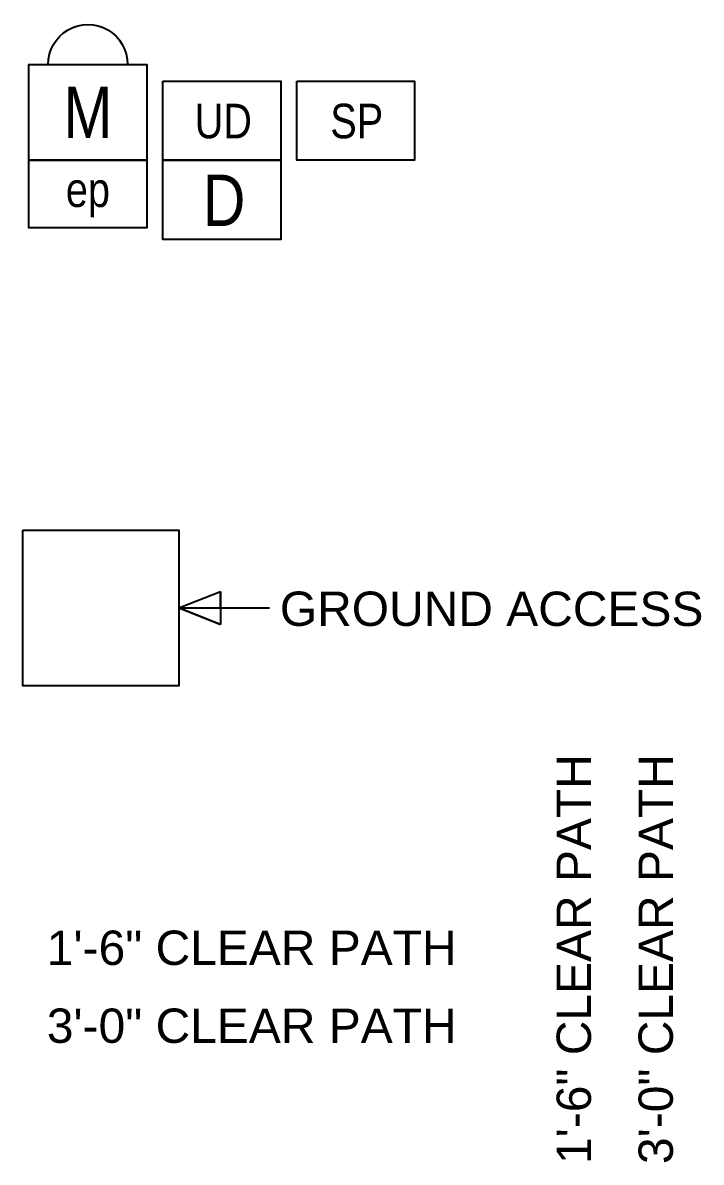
# Model space of a CAD drawing. Header units: feet. Extents: x -13431 to 15649, y 11868 to 29871.
# Drawn here: x 4845.2 to 5001.8, y 14625.7 to 14888.8 of the extents above; entities that cross this region are included whole.
import ezdxf
from ezdxf.enums import TextEntityAlignment as Align

# ---------------------------------------------------------------- set-up
doc = ezdxf.new("R2010")
doc.units = ezdxf.units.FT
doc.header["$MEASUREMENT"] = 0
doc.layers.add('Z - TITLEBLOCK TXT', color=7, linetype='Continuous')
doc.styles.add('PAPER SPACE TXT', font='technic_.ttf', dxfattribs={"height": 0.125})
doc.styles.add('TITLE BBLOCK TEXT', font='ARIALUNI.TTF')

# ---------------------------------------------------------------- blocks, each defined once
blk = doc.blocks.new('*U144')
h = blk.add_hatch(color=10)
h.dxf.hatch_style = 1
h.paths.add_polyline_path([(27.69, -0.07), (27.69, 3.79), (18, 0), (27.69, -3.79)], flags=17)
h.paths.add_polyline_path([(18, 0), (27.69, -3.79)], flags=16)
edge = h.paths.add_edge_path()
edge.add_line((18, 0), (27.69, 3.79))
edge.add_line((27.69, 3.79), (27.69, -3.79))
at = {"color": 10}
for p, q in [((18, 0), (27.69, 3.79, 77.4)), ((18, 0), (27.69, 3.79, 77.39)), ((27.69, -0.07, 1.38), (27.69, 3.79, 77.39)), ((27.69, 3.79, 77.39), (27.69, -3.79, 77.4)), ((18, 0), (38.97, 0)), ((18, 0), (27.69, -3.79, 77.4)), ((18, 0), (38.97, 0)), ((27.69, -3.79, 77.4), (18, 0)), ((27.69, -0.07, 1.38), (27.69, -3.79, 77.4))]:
    blk.add_line(p, q, dxfattribs=at)
at = {"color": 10, "flags": 128}
blk.add_lwpolyline([(-18, 18), (18, 18), (18, -18), (-18, -18), (-18, 18)], dxfattribs=at)
at = {"layer": 'Z - TITLEBLOCK TXT', "color": 7, "style": 'TITLE BBLOCK TEXT'}
blk.add_text('GROUND ACCESS', height=7.9252, rotation=359.9886, dxfattribs=at).set_placement((41.36, -4.14, 57.9))
blk = doc.blocks.new('*U237')
at = {"color": 1, "flags": 128}
blk.add_lwpolyline([(22.78, 22.16), (27.21, 22.16), (27.21, 0), (0, 0), (0, 22.16), (4.43, 22.16, -1.000086), (22.78, 22.16), (22.78, 22.16), (27.21, 22.16), (27.21, 0), (0, 0), (0, 22.16), (22.78, 22.16)], format="xyb", dxfattribs=at)
at = {"color": 1}
for points in [[(30.91, 18.27), (58.12, 18.27), (58.12, 0), (30.91, 0)], [(61.82, 18.27), (89.03, 18.27), (89.03, 0), (61.82, 0)], [(0, 0), (27.21, 0), (27.21, -15.55), (0, -15.55)], [(30.91, 0), (58.12, 0), (58.12, -18.27), (30.91, -18.27)]]:
    blk.add_lwpolyline(points, close=True, dxfattribs=at)
at = {"color": 1, "style": 'PAPER SPACE TXT'}
for s, height, p in [('M', 11.88, (13.6, 11.08)), ('SP', 7.986, (75.68, 9.07)), ('UD', 7.986, (44.87, 9.07)), ('D', 11.88, (45.05, -9.23))]:
    blk.add_text(s, height=height, dxfattribs=at).set_placement(p, align=Align.MIDDLE_CENTER)
blk.add_text('ep', height=7.986, rotation=359.9986, dxfattribs=at).set_placement((13.6, -6.77), align=Align.MIDDLE_CENTER)

msp = doc.modelspace()

# ---------------------------------------------------------------- block references
at = {"color": 3}
for name, p in [('*U237', (4846.61409, 14857.02684)), ('*U144', (4863.17977, 14753.67435))]:
    msp.add_blockref(name, p, dxfattribs=at)

# ---------------------------------------------------------------- texts
at = {"layer": 'Z - TITLEBLOCK TXT', "color": 7, "style": 'TITLE BBLOCK TEXT'}
for s, rotation, p in [('1\'-6" CLEAR PATH', 90, (4976.37568, 14625.29307, 230.79235)), ('3\'-0" CLEAR PATH', 90, (4995.28847, 14625.29307, 230.79235)), ('1\'-6" CLEAR PATH', 359.9885639, (4850.7253, 14671.26544, 230.79235)), ('3\'-0" CLEAR PATH', 359.9885639, (4850.7253, 14653.26947, 230.79235))]:
    msp.add_text(s, height=7.9251852, rotation=rotation, dxfattribs=at).set_placement(p)

doc.saveas('drawing.dxf')
